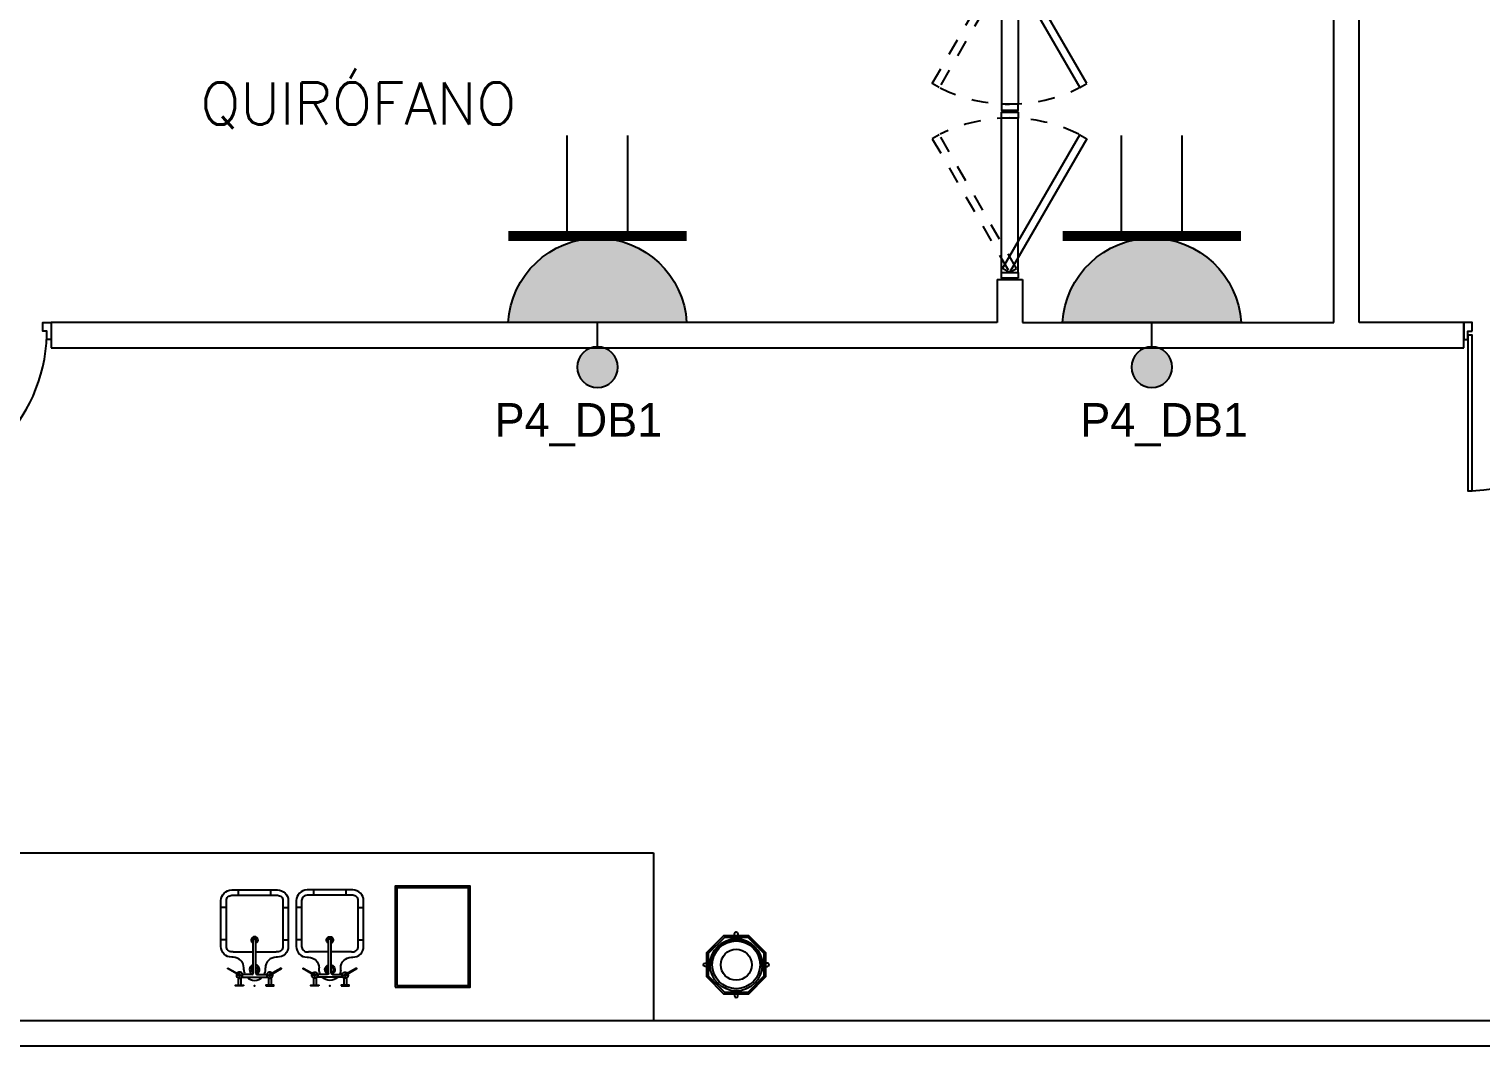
# Model space of a CAD drawing. Header units: metres. Extents: x -39 to 21688, y -24 to 9022.
# Drawn here: x 165.08 to 173.7, y -0.08 to 6.04 of the extents above; entities that cross this region are included whole.
import ezdxf

# ---------------------------------------------------------------- set-up
doc = ezdxf.new("R2010")
doc.units = ezdxf.units.M
doc.header["$MEASUREMENT"] = 0
doc.linetypes.add('HIDDEN2', pattern=[4.7625, 3.175, -1.5875])
doc.linetypes.add('HIDDEN4', pattern=[0.09375, 0.0625, -0.03125])
for name, color, linetype in [('AN-TEXTO', 3, 'Continuous'), ('AR-MOBILIRIO', 1, 'Continuous'), ('AR-MUROS', 6, 'Continuous'), ('AR-PUERTAS', 2, 'Continuous'), ('AR-SUELO', 1, 'Continuous'), ('AR-VENTANAS', 2, 'Continuous'), ('MOBILIARIO', 42, 'Continuous')]:
    doc.layers.add(name, color=color, linetype=linetype)
doc.styles.add('REGULAR-2.5', font='romans.shx', dxfattribs={"height": 2.5})

# ---------------------------------------------------------------- blocks, each defined once
blk = doc.blocks.new('AR-PUERTA 1')
at = {"layer": 'AR-PUERTAS', "linetype": 'Continuous'}
for points in [[(0.9542, 0.0333), (0.9542, 0.9576), (0.9292, 0.9576), (0.9292, 0.0333)], [(0.0042, 0.0583), (0.0042, 0.0083), (0.0291, 0.0083), (0.0291, -0.0416), (-0.0208, -0.0416), (-0.0208, 0.0583)], [(0.9292, 0.0083), (0.9292, -0.0416), (0.9792, -0.0416), (0.9792, 0.0583), (0.9542, 0.0583), (0.9542, 0.0083)]]:
    blk.add_lwpolyline(points, close=True, dxfattribs=at)
blk.add_arc((0.9542, 0.0083), 0.9493, 89.99887, 178.49317, dxfattribs=at)
blk = doc.blocks.new('A$C18344971')
at = {"layer": 'AR-MOBILIRIO', "color": 250}
for p, q in [((0.102, 0.5226), (0.102, 0.5665)), ((0.118, 0.5226), (0.118, 0.5665)), ((0.2766, 0.5185), (0.1234, 0.5185)), ((0.282, 0.5226), (0.282, 0.5665)), ((0.298, 0.5226), (0.298, 0.5665)), ((0.184, 0.5025), (0.1275, 0.5025)), ((0.192, 0.4945), (0.192, 0.2985)), ((0.208, 0.4945), (0.208, 0.2985)), ((0.216, 0.5025), (0.2725, 0.5025)), ((0.032, 0.296), (0, 0.296)), ((0.368, 0.296), (0.4, 0.296)), ((0.032, 0.104), (0, 0.104)), ((0.368, 0.104), (0.4, 0.104)), ((0.104, 0.032), (0.104, 0)), ((0.296, 0.032), (0.296, 0))]:
    blk.add_line(p, q, dxfattribs=at)
at = {"layer": 'AR-MOBILIRIO'}
for p, q in [((0.136, 0.4745), (0.136, 0.464)), ((0.264, 0.4745), (0.264, 0.464)), ((0.192, 0.368), (0.072, 0.368)), ((0.328, 0.368), (0.208, 0.368))]:
    blk.add_line(p, q, dxfattribs=at)
at = {"layer": 'AR-MOBILIRIO', "color": 250}
for points in [[(0.134, 0.5705), (0.086, 0.5705), (0.086, 0.5665), (0.134, 0.5665)], [(0.266, 0.5705), (0.314, 0.5705), (0.314, 0.5665), (0.266, 0.5665)], [(0.0417, 0.4648), (0.1093, 0.5038), (0.1073, 0.5072), (0.0397, 0.4682)], [(0.3583, 0.4648), (0.2907, 0.5038), (0.2927, 0.5072), (0.3603, 0.4682)]]:
    blk.add_lwpolyline(points, close=True, dxfattribs=at)
at = {"layer": 'AR-MOBILIRIO'}
for points in [[(0.328, 0.4), (0.336, 0.4, -0.414214), (0.4, 0.336), (0.4, 0.064, -0.414214), (0.336, 0), (0.064, 0, -0.414214), (0, 0.064), (0, 0.336, -0.414214), (0.064, 0.4), (0.072, 0.4)], [(0.328, 0.368), (0.336, 0.368, -0.414214), (0.368, 0.336), (0.368, 0.064, -0.414214), (0.336, 0.032), (0.064, 0.032, -0.414214), (0.032, 0.064), (0.032, 0.336, -0.414214), (0.064, 0.368), (0.072, 0.368)]]:
    blk.add_lwpolyline(points, format="xyb", dxfattribs=at)
at = {"layer": 'AR-MOBILIRIO', "color": 250}
for centre, radius, start, end in [((0.11, 0.5065), 0.018, 217.66226, 202.33774), ((0.29, 0.5065), 0.018, 337.66226, 322.33774), ((0.11, 0.5065), 0.006, 233.57818, 186.42182), ((0.2, 0.4745), 0.0298, 114.44356, 254.41224), ((0.2, 0.4745), 0.0203, 113.18497, 246.81503), ((0.184, 0.4945), 0.008, 0, 90), ((0.216, 0.4945), 0.008, 90, 180), ((0.2, 0.4745), 0.0298, 285.58776, 65.55644), ((0.2, 0.4745), 0.0203, 293.18497, 66.81503), ((0.29, 0.5065), 0.006, 353.57818, 306.42182), ((0.2, 0.2985), 0.0203, 113.18497, 66.81503), ((0.2, 0.2985), 0.012, 131.81032, 48.18968), ((0.2, 0.2985), 0.008, 180, 0)]:
    blk.add_arc(centre, radius, start, end, dxfattribs=at)
at = {"layer": 'AR-MOBILIRIO'}
for centre, start, end in [((0.2, 0.4745), 43.43254, 136.56746), ((0.072, 0.464), 270, 0), ((0.2, 0.4745), 154.05552, 180), ((0.2, 0.4745), 0, 25.94448), ((0.328, 0.464), 180, 270)]:
    blk.add_arc(centre, 0.064, start, end, dxfattribs=at)
blk.add_point((0.2, 0.5705), dxfattribs=at)
blk = doc.blocks.new('A$C4E58417D')
at = {"layer": 'AR-MOBILIRIO'}
for points in [[(0.1225, 0.37), (0.2675, 0.37), (0.37, 0.2675), (0.37, 0.1225), (0.2675, 0.02), (0.1225, 0.02), (0.02, 0.1225), (0.02, 0.2675)], [(0.1267, 0.36), (0.2633, 0.36), (0.36, 0.2633), (0.36, 0.1267), (0.2633, 0.03), (0.1267, 0.03), (0.03, 0.1267), (0.03, 0.2633)], [(0.18, 0.35), (0.18, 0.355), (0.21, 0.355), (0.21, 0.35)], [(0.18, 0.04), (0.18, 0.035), (0.21, 0.035), (0.21, 0.04)]]:
    blk.add_lwpolyline(points, close=True, dxfattribs=at)
for points in [[(0.195, 0.35), (0.195, 0.345, 1), (0.195, 0.045), (0.195, 0.04)], [(0.205, 0.37), (0.205, 0.38, 1), (0.185, 0.38), (0.185, 0.37)], [(0.02, 0.185), (0.01, 0.185, -1), (0.01, 0.205), (0.02, 0.205)], [(0.37, 0.185), (0.38, 0.185, 1), (0.38, 0.205), (0.37, 0.205)], [(0.205, 0.02), (0.205, 0.01, -1), (0.185, 0.01), (0.185, 0.02)]]:
    blk.add_lwpolyline(points, format="xyb", dxfattribs=at)
for radius in [0.155, 0.142, 0.092]:
    blk.add_circle((0.195, 0.195), radius, dxfattribs=at)
blk = doc.blocks.new('AR-PUERTA DE DOBLE BATEO')
at = {"layer": 'AR-PUERTAS', "linetype": 'HIDDEN2'}
for p, q in [((-0.05, 0.9527), (-0.05, 0.0352)), ((0.05, 0.9527), (0.05, 0.0352)), ((-0.05, -0.9648), (-0.05, -0.0473)), ((0.05, -0.9648), (0.05, -0.0473))]:
    blk.add_line(p, q, dxfattribs=at)
at = {"layer": 'AR-PUERTAS', "color": 1, "linetype": 'HIDDEN4'}
for points in [[(-0.461, 0.1581), (-0.0023, 0.9527), (0.0391, 0.9288), (-0.4197, 0.1342)], [(-0.461, -0.1703), (-0.0023, -0.9648), (0.0391, -0.941), (-0.4197, -0.1464)]]:
    blk.add_lwpolyline(points, close=True, dxfattribs=at)
at = {"layer": 'AR-PUERTAS'}
for points in [[(0.05, 0.9878), (-0.05, 0.9878), (-0.05, 0.9527), (0.05, 0.9527)], [(0.4565, 0.1581), (-0.0023, 0.9527), (-0.0436, 0.9288), (0.4151, 0.1342)], [(-0.04, 0.9878), (-0.04, 0.9939), (0.04, 0.9939), (0.04, 0.9878)], [(0.05, 0.0352), (-0.05, 0.0352), (-0.05, 0), (0.05, 0)], [(-0.04, -0.0061), (-0.04, 0), (0.04, 0), (0.04, -0.0061)], [(0.05, -0.0473), (-0.05, -0.0473), (-0.05, -0.0122), (0.05, -0.0122)], [(-0.04, -0.0061), (-0.04, -0.0122), (0.04, -0.0122), (0.04, -0.0061)], [(0.4565, -0.1703), (-0.0023, -0.9648), (-0.0436, -0.941), (0.4151, -0.1464)], [(0.05, -1), (-0.05, -1), (-0.05, -0.9648), (0.05, -0.9648)], [(-0.04, -1), (-0.04, -1.0061), (0.04, -1.0061), (0.04, -1)]]:
    blk.add_lwpolyline(points, close=True, dxfattribs=at)
at = {"layer": 'AR-PUERTAS', "color": 1, "linetype": 'HIDDEN4'}
for centre, start, end in [((-0.0023, 0.9627), 243.65227, 296.34776), ((-0.0023, -0.9748), 63.65227, 116.34776)]:
    blk.add_arc(centre, 0.9278, start, end, dxfattribs=at)
blk = doc.blocks.new('16A twin WP')
at = {"ltscale": 8}
h = blk.add_hatch(color=256, dxfattribs=at)
edge = h.paths.add_edge_path()
edge.add_ellipse((17.39, -0.95), major_axis=(0.17, 17.42), ratio=1, start_angle=273.7089, end_angle=447.4296, ccw=False)
edge.add_line((34.79, 0), (0, 0))
h = blk.add_hatch(color=256, dxfattribs=at)
edge = h.paths.add_edge_path()
edge.add_ellipse((17.39, -8.68), major_axis=(-2.81, 2.81), ratio=1, start_angle=0, end_angle=360)
for p, q in [((11.47, 16.91), (11.47, 36.51)), ((23.31, 16.91), (23.31, 36.51)), ((34.79, 0), (0, 0)), ((17.39, -4.7), (17.39, 0))]:
    blk.add_line(p, q, dxfattribs=at)
at = {"ltscale": 8, "const_width": 2}
blk.add_lwpolyline([(34.79, 16.91), (-0.01, 16.91)], dxfattribs=at)
at = {"ltscale": 8, "extrusion": (0, 0, -1)}
blk.add_ellipse((17.39, -0.95), major_axis=(0.17, 17.42), ratio=1, start_param=-1.525934, end_param=1.506063, dxfattribs=at)
at = {"ltscale": 8}
blk.add_ellipse((17.39, -8.68), major_axis=(-2.81, 2.81), ratio=1, start_param=3.926991, end_param=10.210176, dxfattribs=at)

msp = doc.modelspace()

# ---------------------------------------------------------------- linework, layer by layer
at = {"layer": 'AR-MOBILIRIO'}
for points in [[(167.25476, 0.35084), (167.69974, 0.35084), (167.69974, 0.95084), (167.25476, 0.95084)], [(167.26476, 0.36084), (167.68974, 0.36084), (167.68974, 0.94084), (167.26476, 0.94084)]]:
    msp.add_lwpolyline(points, close=True, dxfattribs=at)
at = {"layer": 'AR-MUROS'}
for p, q in [((170.83066, 4.55729), (170.98066, 4.55729)), ((170.83066, 4.55729), (170.83066, 4.3001)), ((170.98066, 4.55729), (170.98066, 4.3001)), ((170.83066, 4.3001), (165.21176, 4.3001)), ((165.21176, 4.3001), (165.21176, 4.1501)), ((170.98066, 4.3001), (172.83066, 4.3001)), ((173.60115, 4.3001), (172.98066, 4.3001)), ((173.60115, 4.1501), (173.60115, 4.3001)), ((165.21176, 4.1501), (173.60115, 4.1501))]:
    msp.add_line(p, q, dxfattribs=at)
for points in [[(237.95949, 56.44698), (237.95949, 16.81643), (237.95949, 0.00044), (150.01989, 0), (144.01989, 0), (144.01989, 12.40006), (144.16989, 12.40006), (144.16989, 11.5001)], [(172.98066, 4.3001), (172.98066, 11.3501), (173.1208, 11.3501), (173.1208, 11.5001), (172.40566, 11.5001)], [(172.83066, 4.3001), (172.83066, 11.3501), (172.40566, 11.3501)], [(199.38066, 0.15024), (150.01989, 0.15), (144.16989, 0.15), (144.16989, 4.1501)], [(152.43067, 1.15001), (168.78869, 1.15001)], [(168.78869, 1.15001), (168.78869, 0.15013)]]:
    msp.add_lwpolyline(points, dxfattribs=at)
at = {"layer": 'AR-PUERTAS'}
msp.add_circle((164.88265, 27.62249), 40.08066, dxfattribs=at)

# ---------------------------------------------------------------- block references
at = {"layer": 'AR-MOBILIRIO', "xscale": -1, "rotation": 180}
msp.add_blockref('A$C18344971', (166.66741, 0.92902), dxfattribs=at)
at = {"layer": 'AR-MUROS', "rotation": 180}
for p in [(165.19094, 4.25846), (174.58033, 4.25846)]:
    msp.add_blockref('AR-PUERTA 1', p, dxfattribs=at)
at = {"layer": 'AR-PUERTAS', "rotation": 1.358377682926622e-05}
msp.add_blockref('AR-PUERTA DE DOBLE BATEO', (170.90565, 5.56337), dxfattribs=at)
at = {"layer": 'AR-SUELO', "xscale": 0.0304565344946113, "yscale": 0.0304565344946113, "zscale": 0.0304565344946113}
for p in [(167.92656, 4.30001), (171.21902, 4.30001)]:
    msp.add_blockref('16A twin WP', p, dxfattribs=at)
at = {"layer": 'MOBILIARIO'}
for name, p, rotation in [('A$C18344971', (166.62017, 0.92902), 180), ('A$C4E58417D', (169.08527, 0.67875), 270)]:
    msp.add_blockref(name, p, dxfattribs=dict(at, rotation=rotation))

# ---------------------------------------------------------------- texts
at = {"layer": 'AN-TEXTO', "insert": (165.33038, 5.72666), "char_height": 0.25, "attachment_point": 1, "style": 'REGULAR-2.5'}
msp.add_mtext_dynamic_manual_height_columns('\\pi0.76848;QUIRÓFANO ', width=3.5369651, gutter_width=1.25, heights=[0], dxfattribs=at)
at = {"layer": 'AR-VENTANAS', "char_height": 0.2, "attachment_point": 1}
for insert in [(167.84509, 3.82201), (171.32371, 3.82201)]:
    msp.add_mtext_dynamic_manual_height_columns('P4_DB1', width=3.1262579, gutter_width=1, heights=[0], dxfattribs=dict(at, insert=insert))

doc.saveas('drawing.dxf')
